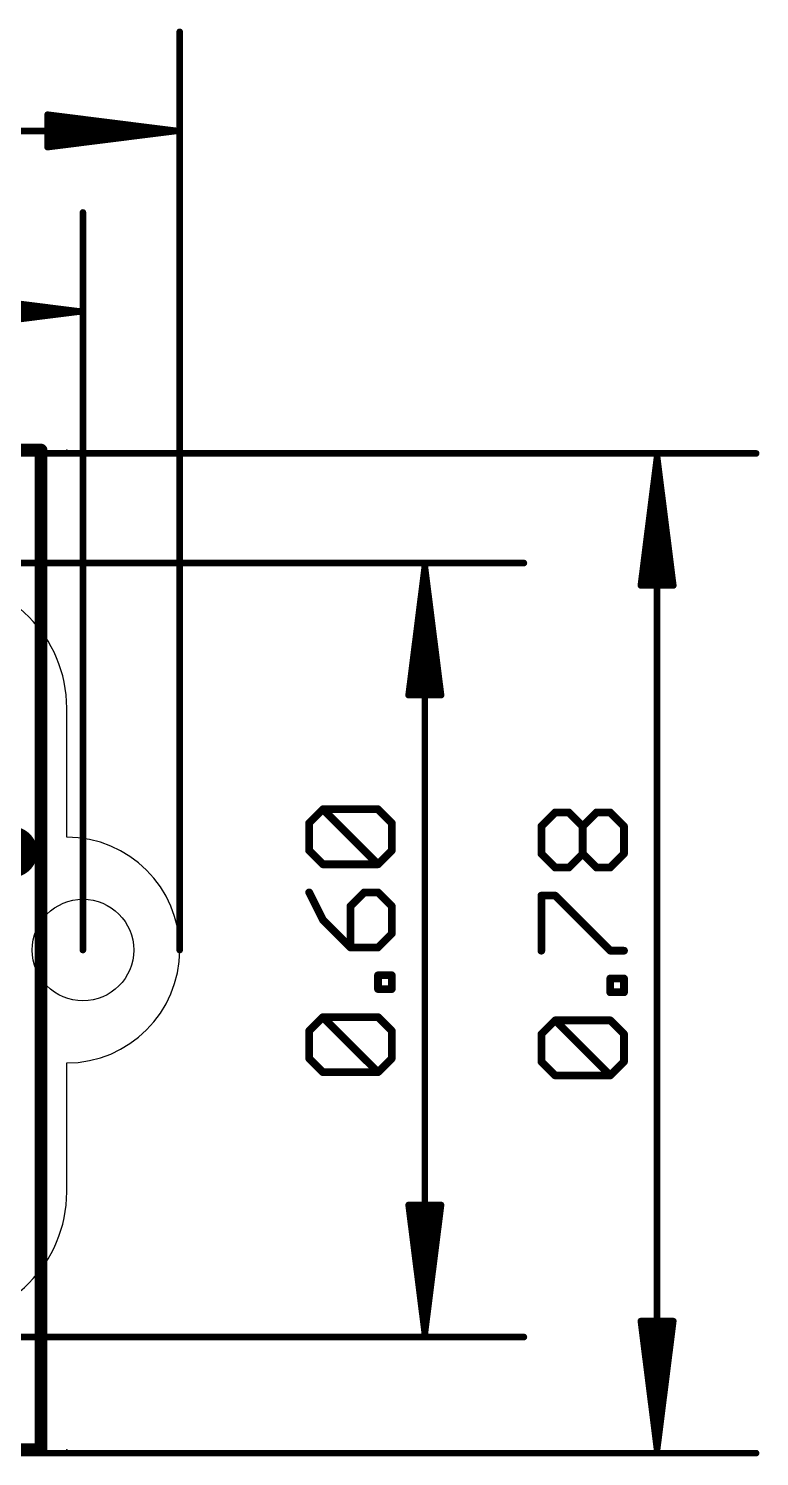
# Model space of a CAD drawing. Extents: x -4.9 to 35.5, y -5.8 to 28.4.
# Drawn here: x 21.16 to 35.54, y -0.07 to 28.05 of the extents above; entities that cross this region are included whole.
import ezdxf

# ---------------------------------------------------------------- set-up
doc = ezdxf.new("R2010")
doc.units = 0
for name, color, linetype in [('1', 12, 'CONTINUOUS'), ('16', 132, 'CONTINUOUS'), ('20', 53, 'CONTINUOUS'), ('23', 53, 'CONTINUOUS'), ('47', 253, 'CONTINUOUS')]:
    doc.layers.add(name, color=color, linetype=linetype)

# ---------------------------------------------------------------- blocks, each defined once
blk = doc.blocks.new('PIE')
at = {"const_width": 0.5}
blk.add_lwpolyline([(0, -0.25, 1), (0, 0.25, 1), (0, -0.25)], format="xyb", dxfattribs=at)

msp = doc.modelspace()

# ---------------------------------------------------------------- linework, layer by layer
at = {"layer": '16', "const_width": 0.254}
for points in [[(2.2225, 19.7485), (21.3995, 19.7485)], [(21.3995, 19.7485), (21.3995, 0.0635)], [(21.3995, 0.0635), (2.2225, 0.0635)]]:
    msp.add_lwpolyline(points, dxfattribs=at)
at = {"layer": '16', "const_width": 0.127}
for points in [[(21.463, 19.7485, 1), (21.336, 19.7485)], [(21.3995, 19.685, 1), (21.3995, 19.812)], [(21.336, 0.0635, 1), (21.463, 0.0635)], [(21.3995, 0, 1), (21.3995, 0.127)]]:
    msp.add_lwpolyline(points, format="xyb", dxfattribs=at)
at = {"layer": '20'}
for p, q in [((21.9075, 12.1285), (21.9075, 14.6685)), ((21.9075, 5.1435), (21.9075, 7.6835))]:
    msp.add_line(p, q, dxfattribs=at)
msp.add_circle((22.225, 9.906), 1, dxfattribs=at)
for centre, radius, start, end in [((19.3675, 14.6685), 2.54, 0, 90), ((21.9075, 9.906), 2.2225, 270, 90), ((19.3675, 5.1435), 2.54, 270, 0)]:
    msp.add_arc(centre, radius, start, end, dxfattribs=at)
at = {"layer": '23'}
for p in [(21.9075, 19.7485), (21.9075, 0.0635)]:
    msp.add_point(p, dxfattribs=at)
at = {"layer": '47'}
for points, const_width in [([(24.13, 9.906), (24.13, 27.985)], 0.13), ([(24.065, 26.035), (21.53, 26.3542)], 0.13), ([(21.53, 26.3542), (21.53, 25.7158)], 0.13), ([(24.065, 26.035), (21.53, 26.295)], 0.13), ([(24.065, 26.035), (21.53, 26.165)], 0.13), ([(0.065, 26.035), (24.065, 26.035)], 0.13), ([(21.53, 25.7158), (24.065, 26.035)], 0.13), ([(21.53, 25.905), (24.065, 26.035)], 0.13), ([(21.53, 25.775), (24.065, 26.035)], 0.13), ([(22.225, 9.906), (22.225, 24.429)], 0.13), ([(22.16, 22.479), (19.625, 22.7982)], 0.13), ([(22.16, 22.479), (19.625, 22.739)], 0.13), ([(22.16, 22.479), (1.97, 22.479)], 0.13), ([(22.16, 22.479), (19.625, 22.609)], 0.13), ([(19.625, 22.1598), (22.16, 22.479)], 0.13), ([(19.625, 22.349), (22.16, 22.479)], 0.13), ([(19.625, 22.219), (22.16, 22.479)], 0.13), ([(12.446, 19.685), (35.478, 19.685)], 0.13), ([(33.528, 19.62), (33.2088, 17.085)], 0.13), ([(33.528, 19.62), (33.268, 17.085)], 0.13), ([(33.528, 19.62), (33.398, 17.085)], 0.13), ([(33.528, 0.065), (33.528, 19.62)], 0.13), ([(33.8472, 17.085), (33.528, 19.62)], 0.13), ([(33.658, 17.085), (33.528, 19.62)], 0.13), ([(33.788, 17.085), (33.528, 19.62)], 0.13), ([(12.065, 17.526), (30.906, 17.526)], 0.13), ([(28.956, 17.461), (28.6368, 14.926)], 0.13), ([(28.956, 17.461), (28.696, 14.926)], 0.13), ([(28.956, 17.461), (28.826, 14.926)], 0.13), ([(28.956, 17.461), (28.956, 2.351)], 0.13), ([(29.2752, 14.926), (28.956, 17.461)], 0.13), ([(29.086, 14.926), (28.956, 17.461)], 0.13), ([(29.216, 14.926), (28.956, 17.461)], 0.13), ([(33.2088, 17.085), (33.8472, 17.085)], 0.13), ([(28.6368, 14.926), (29.2752, 14.926)], 0.13), ([(26.6783, 12.4072), (26.9495, 12.6784)], 0.1524), ([(26.9495, 12.6784), (28.0341, 12.6784)], 0.1524), ([(28.0341, 11.5937), (26.9495, 12.6784)], 0.1524), ([(28.0341, 12.6784), (28.3053, 12.4072)], 0.1524), ([(31.2503, 12.3437), (31.5215, 12.6149)], 0.1524), ([(31.5215, 12.6149), (31.7926, 12.6149)], 0.1524), ([(31.7926, 12.6149), (32.0638, 12.3437)], 0.1524), ([(32.0638, 12.3437), (32.335, 12.6149)], 0.1524), ([(32.335, 12.6149), (32.6061, 12.6149)], 0.1524), ([(32.6061, 12.6149), (32.8773, 12.3437)], 0.1524), ([(26.6783, 11.8649), (26.6783, 12.4072)], 0.1524), ([(28.3053, 12.4072), (28.3053, 11.8649)], 0.1524), ([(31.2503, 11.8014), (31.2503, 12.3437)], 0.1524), ([(32.0638, 11.8014), (32.0638, 12.3437)], 0.1524), ([(32.8773, 12.3437), (32.8773, 11.8014)], 0.1524), ([(26.9495, 11.5937), (26.6783, 11.8649)], 0.1524), ([(28.3053, 11.8649), (28.0341, 11.5937)], 0.1524), ([(31.5215, 11.5302), (31.2503, 11.8014)], 0.1524), ([(32.0638, 11.8014), (31.7926, 11.5302)], 0.1524), ([(32.335, 11.5302), (32.0638, 11.8014)], 0.1524), ([(32.8773, 11.8014), (32.6061, 11.5302)], 0.1524), ([(28.0341, 11.5937), (26.9495, 11.5937)], 0.1524), ([(31.7926, 11.5302), (31.5215, 11.5302)], 0.1524), ([(32.6061, 11.5302), (32.335, 11.5302)], 0.1524), ([(26.6783, 11.0412), (26.9495, 10.4989)], 0.1524), ([(27.763, 11.0412), (27.4918, 10.77)], 0.1524), ([(28.0341, 11.0412), (27.763, 11.0412)], 0.1524), ([(28.3053, 10.77), (28.0341, 11.0412)], 0.1524), ([(31.2503, 9.893), (31.2503, 10.9777)], 0.1524), ([(31.2503, 10.9777), (31.5215, 10.9777)], 0.1524), ([(31.5215, 10.9777), (32.6061, 9.893)], 0.1524), ([(27.4918, 10.77), (27.4918, 9.9565)], 0.1524), ([(28.3053, 10.2277), (28.3053, 10.77)], 0.1524), ([(26.9495, 10.4989), (27.4918, 9.9565)], 0.1524), ([(28.0341, 9.9565), (28.3053, 10.2277)], 0.1524), ([(27.4918, 9.9565), (28.0341, 9.9565)], 0.1524), ([(32.6061, 9.893), (32.8773, 9.893)], 0.1524), ([(28.0341, 9.138), (28.0341, 9.4091)], 0.1524), ([(28.0341, 9.4091), (28.3053, 9.4091)], 0.1524), ([(28.3053, 9.4091), (28.3053, 9.138)], 0.1524), ([(32.6061, 9.0745), (32.6061, 9.3456)], 0.1524), ([(32.6061, 9.3456), (32.8773, 9.3456)], 0.1524), ([(32.8773, 9.3456), (32.8773, 9.0745)], 0.1524), ([(28.3053, 9.138), (28.0341, 9.138)], 0.1524), ([(32.8773, 9.0745), (32.6061, 9.0745)], 0.1524), ([(26.6783, 8.3143), (26.9495, 8.5855)], 0.1524), ([(26.9495, 8.5855), (28.0341, 8.5855)], 0.1524), ([(28.0341, 7.5008), (26.9495, 8.5855)], 0.1524), ([(28.0341, 8.5855), (28.3053, 8.3143)], 0.1524), ([(31.2503, 8.2508), (31.5215, 8.522)], 0.1524), ([(31.5215, 8.522), (32.6061, 8.522)], 0.1524), ([(32.6061, 7.4373), (31.5215, 8.522)], 0.1524), ([(32.6061, 8.522), (32.8773, 8.2508)], 0.1524), ([(26.6783, 7.772), (26.6783, 8.3143)], 0.1524), ([(28.3053, 8.3143), (28.3053, 7.772)], 0.1524), ([(31.2503, 7.7085), (31.2503, 8.2508)], 0.1524), ([(32.8773, 8.2508), (32.8773, 7.7085)], 0.1524), ([(26.9495, 7.5008), (26.6783, 7.772)], 0.1524), ([(28.3053, 7.772), (28.0341, 7.5008)], 0.1524), ([(31.5215, 7.4373), (31.2503, 7.7085)], 0.1524), ([(32.8773, 7.7085), (32.6061, 7.4373)], 0.1524), ([(28.0341, 7.5008), (26.9495, 7.5008)], 0.1524), ([(32.6061, 7.4373), (31.5215, 7.4373)], 0.1524), ([(28.956, 2.351), (28.6368, 4.886)], 0.13), ([(28.6368, 4.886), (29.2752, 4.886)], 0.13), ([(28.956, 2.351), (28.696, 4.886)], 0.13), ([(28.956, 2.351), (28.826, 4.886)], 0.13), ([(29.2752, 4.886), (28.956, 2.351)], 0.13), ([(29.086, 4.886), (28.956, 2.351)], 0.13), ([(29.216, 4.886), (28.956, 2.351)], 0.13), ([(33.528, 0.065), (33.2088, 2.6)], 0.13), ([(33.2088, 2.6), (33.8472, 2.6)], 0.13), ([(33.528, 0.065), (33.268, 2.6)], 0.13), ([(33.528, 0.065), (33.398, 2.6)], 0.13), ([(33.8472, 2.6), (33.528, 0.065)], 0.13), ([(33.658, 2.6), (33.528, 0.065)], 0.13), ([(33.788, 2.6), (33.528, 0.065)], 0.13), ([(12.065, 2.286), (30.906, 2.286)], 0.13), ([(11.938, 0), (35.478, 0)], 0.13)]:
    msp.add_lwpolyline(points, dxfattribs=dict(at, const_width=const_width))
for points, const_width in [([(24.1625, 27.985, 1), (24.0975, 27.985)], 0.065), ([(21.5341, 26.3865, 1), (21.5259, 26.322)], 0.065), ([(21.5625, 26.3542, 1), (21.4975, 26.3542)], 0.065), ([(21.5333, 26.3273, 1), (21.5267, 26.2627)], 0.065), ([(21.5317, 26.1975, 1), (21.5283, 26.1325)], 0.065), ([(21.5283, 25.9375, 1), (21.5317, 25.8725)], 0.065), ([(24.0691, 26.0028, 1), (24.0609, 26.0672)], 0.065), ([(24.0609, 26.0028, 1), (24.0691, 26.0672)], 0.065), ([(24.0683, 26.0027, 1), (24.0617, 26.0673)], 0.065), ([(24.0617, 26.0027, 1), (24.0683, 26.0673)], 0.065), ([(24.0633, 26.0025, 1), (24.0667, 26.0675)], 0.065), ([(24.0667, 26.0025, 1), (24.0633, 26.0675)], 0.065), ([(24.065, 26.0025, 1), (24.065, 26.0675)], 0.065), ([(21.5267, 25.8073, 1), (21.5333, 25.7427)], 0.065), ([(21.5259, 25.748, 1), (21.5341, 25.6835)], 0.065), ([(21.4975, 25.7158, 1), (21.5625, 25.7158)], 0.065), ([(22.2575, 24.429, 1), (22.1925, 24.429)], 0.065), ([(22.1641, 22.4468, 1), (22.1559, 22.5112)], 0.065), ([(22.1559, 22.4468, 1), (22.1641, 22.5112)], 0.065), ([(22.1633, 22.4467, 1), (22.1567, 22.5113)], 0.065), ([(22.1567, 22.4467, 1), (22.1633, 22.5113)], 0.065), ([(22.1583, 22.4465, 1), (22.1617, 22.5115)], 0.065), ([(22.1617, 22.4465, 1), (22.1583, 22.5115)], 0.065), ([(22.16, 22.4465, 1), (22.16, 22.5115)], 0.065), ([(33.5605, 19.62, 1), (33.4955, 19.62)], 0.065), ([(33.5602, 19.6241, 1), (33.4958, 19.6159)], 0.065), ([(33.5605, 19.6183, 1), (33.4955, 19.6217)], 0.065), ([(33.5605, 19.6217, 1), (33.4955, 19.6183)], 0.065), ([(33.5603, 19.6233, 1), (33.4957, 19.6167)], 0.065), ([(33.5603, 19.6167, 1), (33.4957, 19.6233)], 0.065), ([(33.5602, 19.6159, 1), (33.4958, 19.6241)], 0.065), ([(35.478, 19.6525, 1), (35.478, 19.7175)], 0.065), ([(28.9885, 17.461, 1), (28.9235, 17.461)], 0.065), ([(28.9882, 17.4651, 1), (28.9238, 17.4569)], 0.065), ([(28.9885, 17.4593, 1), (28.9235, 17.4627)], 0.065), ([(28.9885, 17.4627, 1), (28.9235, 17.4593)], 0.065), ([(28.9883, 17.4643, 1), (28.9237, 17.4577)], 0.065), ([(28.9883, 17.4577, 1), (28.9237, 17.4643)], 0.065), ([(28.9882, 17.4569, 1), (28.9238, 17.4651)], 0.065), ([(30.906, 17.4935, 1), (30.906, 17.5585)], 0.065), ([(33.1765, 17.0891, 1), (33.241, 17.0809)], 0.065), ([(33.2088, 17.1175, 1), (33.2088, 17.0525)], 0.065), ([(33.2357, 17.0883, 1), (33.3003, 17.0817)], 0.065), ([(33.3655, 17.0867, 1), (33.4305, 17.0833)], 0.065), ([(33.6255, 17.0833, 1), (33.6905, 17.0867)], 0.065), ([(33.7557, 17.0817, 1), (33.8203, 17.0883)], 0.065), ([(33.815, 17.0809, 1), (33.8795, 17.0891)], 0.065), ([(33.8472, 17.0525, 1), (33.8472, 17.1175)], 0.065), ([(28.6045, 14.9301, 1), (28.669, 14.9219)], 0.065), ([(28.6368, 14.9585, 1), (28.6368, 14.8935)], 0.065), ([(28.6637, 14.9293, 1), (28.7283, 14.9227)], 0.065), ([(28.7935, 14.9277, 1), (28.8585, 14.9243)], 0.065), ([(29.0535, 14.9243, 1), (29.1185, 14.9277)], 0.065), ([(29.1837, 14.9227, 1), (29.2483, 14.9293)], 0.065), ([(29.243, 14.9219, 1), (29.3075, 14.9301)], 0.065), ([(29.2752, 14.8935, 1), (29.2752, 14.9585)], 0.065), ([(26.9764, 12.7053, 1), (26.9225, 12.6514)], 0.0762), ([(26.9495, 12.7165, 1), (26.9495, 12.6403)], 0.0762), ([(26.9764, 12.6514, 1), (26.9225, 12.7053)], 0.0762), ([(28.0611, 12.7053, 1), (28.0072, 12.6514)], 0.0762), ([(28.0341, 12.6403, 1), (28.0341, 12.7165)], 0.0762), ([(31.5215, 12.653, 1), (31.5215, 12.5768)], 0.0762), ([(31.5484, 12.5879, 1), (31.4945, 12.6418)], 0.0762), ([(31.8196, 12.6418, 1), (31.7657, 12.5879)], 0.0762), ([(31.7926, 12.5768, 1), (31.7926, 12.653)], 0.0762), ([(32.335, 12.653, 1), (32.335, 12.5768)], 0.0762), ([(32.3619, 12.5879, 1), (32.308, 12.6418)], 0.0762), ([(32.6331, 12.6418, 1), (32.5792, 12.5879)], 0.0762), ([(32.6061, 12.5768, 1), (32.6061, 12.653)], 0.0762), ([(26.7164, 12.4072, 1), (26.6402, 12.4072)], 0.0762), ([(26.6514, 12.4341, 1), (26.7053, 12.3803)], 0.0762), ([(28.3434, 12.4072, 1), (28.2672, 12.4072)], 0.0762), ([(28.2784, 12.3803, 1), (28.3322, 12.4341)], 0.0762), ([(31.2884, 12.3437, 1), (31.2122, 12.3437)], 0.0762), ([(31.2234, 12.3706, 1), (31.2773, 12.3168)], 0.0762), ([(32.1019, 12.3437, 1), (32.0257, 12.3437)], 0.0762), ([(32.0369, 12.3706, 1), (32.0907, 12.3168)], 0.0762), ([(32.0369, 12.3168, 1), (32.0907, 12.3706)], 0.0762), ([(32.9154, 12.3437, 1), (32.8392, 12.3437)], 0.0762), ([(32.8504, 12.3168, 1), (32.9042, 12.3706)], 0.0762), ([(26.7053, 11.8918, 1), (26.6514, 11.8379)], 0.0762), ([(26.6402, 11.8649, 1), (26.7164, 11.8649)], 0.0762), ([(28.2672, 11.8649, 1), (28.3434, 11.8649)], 0.0762), ([(28.3322, 11.8379, 1), (28.2784, 11.8918)], 0.0762), ([(31.2773, 11.8283, 1), (31.2234, 11.7744)], 0.0762), ([(31.2122, 11.8014, 1), (31.2884, 11.8014)], 0.0762), ([(32.0907, 11.8283, 1), (32.0369, 11.7744)], 0.0762), ([(32.0257, 11.8014, 1), (32.1019, 11.8014)], 0.0762), ([(32.0907, 11.7744, 1), (32.0369, 11.8283)], 0.0762), ([(32.8392, 11.8014, 1), (32.9154, 11.8014)], 0.0762), ([(32.9042, 11.7744, 1), (32.8504, 11.8283)], 0.0762), ([(26.9495, 11.6318, 1), (26.9495, 11.5556)], 0.0762), ([(26.9225, 11.5668, 1), (26.9764, 11.6206)], 0.0762), ([(28.0072, 11.6206, 1), (28.0611, 11.5668)], 0.0762), ([(28.0072, 11.5668, 1), (28.0611, 11.6206)], 0.0762), ([(28.0341, 11.5556, 1), (28.0341, 11.6318)], 0.0762), ([(31.5215, 11.5683, 1), (31.5215, 11.4921)], 0.0762), ([(31.4945, 11.5033, 1), (31.5484, 11.5571)], 0.0762), ([(31.7657, 11.5571, 1), (31.8196, 11.5033)], 0.0762), ([(31.7926, 11.4921, 1), (31.7926, 11.5683)], 0.0762), ([(32.335, 11.5683, 1), (32.335, 11.4921)], 0.0762), ([(32.308, 11.5033, 1), (32.3619, 11.5571)], 0.0762), ([(32.5792, 11.5571, 1), (32.6331, 11.5033)], 0.0762), ([(32.6061, 11.4921, 1), (32.6061, 11.5683)], 0.0762), ([(26.7124, 11.0582, 1), (26.6442, 11.0242)], 0.0762), ([(27.763, 11.0793, 1), (27.763, 11.0031)], 0.0762), ([(27.7899, 11.0143, 1), (27.736, 11.0681)], 0.0762), ([(28.0611, 11.0681, 1), (28.0072, 11.0143)], 0.0762), ([(28.0341, 11.0031, 1), (28.0341, 11.0793)], 0.0762), ([(31.2884, 10.9777, 1), (31.2122, 10.9777)], 0.0762), ([(31.2503, 11.0158, 1), (31.2503, 10.9396)], 0.0762), ([(31.5484, 11.0046, 1), (31.4945, 10.9508)], 0.0762), ([(31.5215, 10.9396, 1), (31.5215, 11.0158)], 0.0762), ([(27.5299, 10.77, 1), (27.4537, 10.77)], 0.0762), ([(27.4649, 10.797, 1), (27.5187, 10.7431)], 0.0762), ([(28.3434, 10.77, 1), (28.2672, 10.77)], 0.0762), ([(28.2784, 10.7431, 1), (28.3322, 10.797)], 0.0762), ([(26.9764, 10.5258, 1), (26.9225, 10.4719)], 0.0762), ([(26.9154, 10.4818, 1), (26.9836, 10.5159)], 0.0762), ([(28.2672, 10.2277, 1), (28.3434, 10.2277)], 0.0762), ([(28.3322, 10.2008, 1), (28.2784, 10.2546)], 0.0762), ([(22.1925, 9.906, 1), (22.2575, 9.906)], 0.065), ([(24.0975, 9.906, 1), (24.1625, 9.906)], 0.065), ([(27.4918, 9.9946, 1), (27.4918, 9.9184)], 0.0762), ([(27.4537, 9.9565, 1), (27.5299, 9.9565)], 0.0762), ([(27.4649, 9.9296, 1), (27.5187, 9.9835)], 0.0762), ([(28.0072, 9.9835, 1), (28.0611, 9.9296)], 0.0762), ([(28.0341, 9.9184, 1), (28.0341, 9.9946)], 0.0762), ([(31.2122, 9.893, 1), (31.2884, 9.893)], 0.0762), ([(32.6061, 9.9311, 1), (32.6061, 9.8549)], 0.0762), ([(32.5792, 9.8661, 1), (32.6331, 9.92)], 0.0762), ([(32.8773, 9.8549, 1), (32.8773, 9.9311)], 0.0762), ([(28.0722, 9.4091, 1), (27.996, 9.4091)], 0.0762), ([(28.0341, 9.4472, 1), (28.0341, 9.371)], 0.0762), ([(28.3434, 9.4091, 1), (28.2672, 9.4091)], 0.0762), ([(28.3053, 9.371, 1), (28.3053, 9.4472)], 0.0762), ([(32.6442, 9.3456, 1), (32.568, 9.3456)], 0.0762), ([(32.6061, 9.3837, 1), (32.6061, 9.3075)], 0.0762), ([(32.9154, 9.3456, 1), (32.8392, 9.3456)], 0.0762), ([(32.8773, 9.3075, 1), (32.8773, 9.3837)], 0.0762), ([(28.0341, 9.1761, 1), (28.0341, 9.0999)], 0.0762), ([(27.996, 9.138, 1), (28.0722, 9.138)], 0.0762), ([(28.2672, 9.138, 1), (28.3434, 9.138)], 0.0762), ([(28.3053, 9.0999, 1), (28.3053, 9.1761)], 0.0762), ([(32.6061, 9.1126, 1), (32.6061, 9.0364)], 0.0762), ([(32.568, 9.0745, 1), (32.6442, 9.0745)], 0.0762), ([(32.8392, 9.0745, 1), (32.9154, 9.0745)], 0.0762), ([(32.8773, 9.0364, 1), (32.8773, 9.1126)], 0.0762), ([(26.9764, 8.6124, 1), (26.9225, 8.5585)], 0.0762), ([(26.9495, 8.6236, 1), (26.9495, 8.5474)], 0.0762), ([(26.9764, 8.5585, 1), (26.9225, 8.6124)], 0.0762), ([(28.0611, 8.6124, 1), (28.0072, 8.5585)], 0.0762), ([(28.0341, 8.5474, 1), (28.0341, 8.6236)], 0.0762), ([(31.5484, 8.5489, 1), (31.4945, 8.495)], 0.0762), ([(31.5215, 8.5601, 1), (31.5215, 8.4839)], 0.0762), ([(31.5484, 8.495, 1), (31.4945, 8.5489)], 0.0762), ([(32.6331, 8.5489, 1), (32.5792, 8.495)], 0.0762), ([(32.6061, 8.4839, 1), (32.6061, 8.5601)], 0.0762), ([(26.7164, 8.3143, 1), (26.6402, 8.3143)], 0.0762), ([(26.6514, 8.3412, 1), (26.7053, 8.2874)], 0.0762), ([(28.3434, 8.3143, 1), (28.2672, 8.3143)], 0.0762), ([(28.2784, 8.2874, 1), (28.3322, 8.3412)], 0.0762), ([(31.2884, 8.2508, 1), (31.2122, 8.2508)], 0.0762), ([(31.2234, 8.2777, 1), (31.2773, 8.2239)], 0.0762), ([(32.9154, 8.2508, 1), (32.8392, 8.2508)], 0.0762), ([(32.8504, 8.2239, 1), (32.9042, 8.2777)], 0.0762), ([(26.7053, 7.7989, 1), (26.6514, 7.745)], 0.0762), ([(26.6402, 7.772, 1), (26.7164, 7.772)], 0.0762), ([(28.2672, 7.772, 1), (28.3434, 7.772)], 0.0762), ([(28.3322, 7.745, 1), (28.2784, 7.7989)], 0.0762), ([(31.2773, 7.7354, 1), (31.2234, 7.6815)], 0.0762), ([(31.2122, 7.7085, 1), (31.2884, 7.7085)], 0.0762), ([(32.8392, 7.7085, 1), (32.9154, 7.7085)], 0.0762), ([(32.9042, 7.6815, 1), (32.8504, 7.7354)], 0.0762), ([(26.9495, 7.5389, 1), (26.9495, 7.4627)], 0.0762), ([(26.9225, 7.4739, 1), (26.9764, 7.5278)], 0.0762), ([(28.0072, 7.5278, 1), (28.0611, 7.4739)], 0.0762), ([(28.0072, 7.4739, 1), (28.0611, 7.5278)], 0.0762), ([(28.0341, 7.4627, 1), (28.0341, 7.5389)], 0.0762), ([(31.5215, 7.4754, 1), (31.5215, 7.3992)], 0.0762), ([(31.4945, 7.4104, 1), (31.5484, 7.4643)], 0.0762), ([(32.5792, 7.4643, 1), (32.6331, 7.4104)], 0.0762), ([(32.5792, 7.4104, 1), (32.6331, 7.4643)], 0.0762), ([(32.6061, 7.3992, 1), (32.6061, 7.4754)], 0.0762), ([(28.669, 4.8901, 1), (28.6045, 4.8819)], 0.065), ([(28.6368, 4.9185, 1), (28.6368, 4.8535)], 0.065), ([(28.7283, 4.8893, 1), (28.6637, 4.8827)], 0.065), ([(28.8585, 4.8877, 1), (28.7935, 4.8843)], 0.065), ([(29.1185, 4.8843, 1), (29.0535, 4.8877)], 0.065), ([(29.2483, 4.8827, 1), (29.1837, 4.8893)], 0.065), ([(29.3075, 4.8819, 1), (29.243, 4.8901)], 0.065), ([(29.2752, 4.8535, 1), (29.2752, 4.9185)], 0.065), ([(33.241, 2.6041, 1), (33.1765, 2.5959)], 0.065), ([(33.2088, 2.6325, 1), (33.2088, 2.5675)], 0.065), ([(33.3003, 2.6033, 1), (33.2357, 2.5967)], 0.065), ([(33.4305, 2.6017, 1), (33.3655, 2.5983)], 0.065), ([(33.6905, 2.5983, 1), (33.6255, 2.6017)], 0.065), ([(33.8203, 2.5967, 1), (33.7557, 2.6033)], 0.065), ([(33.8795, 2.5959, 1), (33.815, 2.6041)], 0.065), ([(33.8472, 2.5675, 1), (33.8472, 2.6325)], 0.065), ([(28.9238, 2.3551, 1), (28.9882, 2.3469)], 0.065), ([(28.9237, 2.3543, 1), (28.9883, 2.3477)], 0.065), ([(28.9235, 2.3493, 1), (28.9885, 2.3527)], 0.065), ([(28.9235, 2.3527, 1), (28.9885, 2.3493)], 0.065), ([(28.9235, 2.351, 1), (28.9885, 2.351)], 0.065), ([(28.9237, 2.3477, 1), (28.9883, 2.3543)], 0.065), ([(28.9238, 2.3469, 1), (28.9882, 2.3551)], 0.065), ([(30.906, 2.2535, 1), (30.906, 2.3185)], 0.065), ([(33.4958, 0.0691, 1), (33.5602, 0.0609)], 0.065), ([(33.4957, 0.0683, 1), (33.5603, 0.0617)], 0.065), ([(33.4955, 0.0633, 1), (33.5605, 0.0667)], 0.065), ([(33.4955, 0.0667, 1), (33.5605, 0.0633)], 0.065), ([(33.4955, 0.065, 1), (33.5605, 0.065)], 0.065), ([(33.4957, 0.0617, 1), (33.5603, 0.0683)], 0.065), ([(33.4958, 0.0609, 1), (33.5602, 0.0691)], 0.065), ([(35.478, -0.0325, 1), (35.478, 0.0325)], 0.065)]:
    msp.add_lwpolyline(points, format="xyb", dxfattribs=dict(at, const_width=const_width))

# ---------------------------------------------------------------- block references
at = {"layer": '1'}
msp.add_blockref('PIE', (20.828, 11.8364), dxfattribs=at)

doc.saveas('drawing.dxf')
